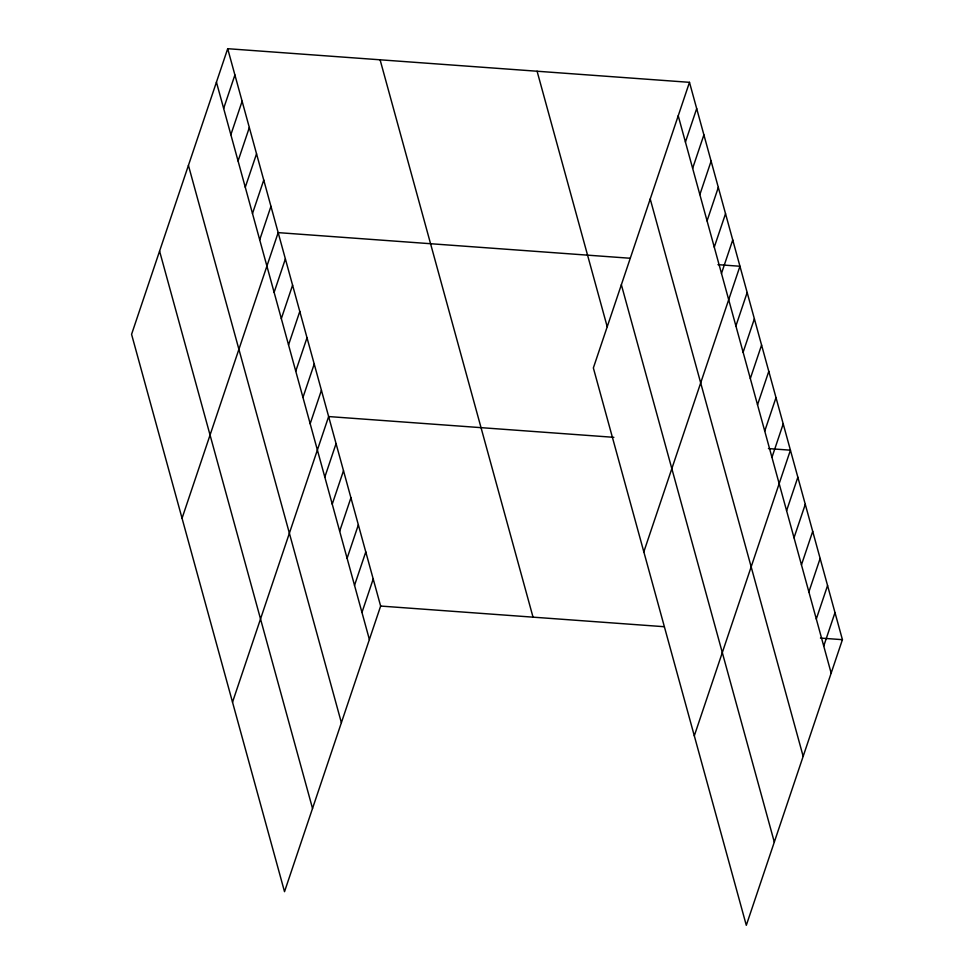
<?xml version="1.0" encoding="UTF-8"?>
<svg xmlns="http://www.w3.org/2000/svg" width="974" height="974" viewBox="0 0 974 974"><rect width="100%" height="100%" fill="white"/><g stroke="black" fill="none" stroke-linecap="round" stroke-linejoin="round"><path stroke-width="1.46" d="M227.697 48.7L131.575 334.326L284.518 891.673L380.639 606.059L227.697 48.7L689.482 82.327L842.425 639.674L746.303 925.3L593.361 367.941L689.482 82.327M223.655 108.431L234.904 74.974M230.862 134.704L242.124 101.247M238.07 160.978L249.332 127.521M245.278 187.252L256.539 153.807M252.497 213.525L263.747 180.08M259.705 239.811L270.955 206.354M182.053 518.253L278.174 232.628L630.056 258.244M274.12 292.358L285.382 258.901M281.328 318.632L292.59 285.175M288.548 344.906L299.797 311.449M295.755 371.179L307.017 337.734M302.963 397.453L314.225 364.008M310.17 423.739L321.432 390.282M232.518 702.181L328.64 416.555L613.876 437.326M324.817 477.077L336.067 443.62M332.244 504.155L343.505 470.698M339.67 531.22L350.932 497.775M347.097 558.297L358.359 524.84M354.524 585.362L365.786 551.917M361.963 612.439L373.212 578.982M685.428 142.046L696.69 108.601M692.636 168.332L703.898 134.875M699.856 194.605L711.105 161.148M707.063 220.879L718.313 187.422M714.271 247.153L725.533 213.696M721.478 273.426L732.74 239.969M643.826 551.868L739.948 266.255L717.972 264.648M735.906 325.973L747.155 292.529M743.113 352.259L754.375 318.802M750.321 378.533L761.583 345.076M757.529 404.807L768.79 371.35M764.748 431.08L775.998 397.623M771.956 457.354L783.206 423.897M694.304 735.796L790.425 450.183L768.437 448.576M786.59 510.705L797.852 477.248M794.017 537.77L805.279 504.325M801.456 564.847L812.706 531.39M808.883 591.912L820.132 558.467M816.309 618.989L827.571 585.532M823.736 646.066L834.998 612.609M380.639 606.059L664.378 626.72M820.449 638.08L842.425 639.674M678.221 115.772L831.163 673.131M650.218 198.988L803.16 756.348M621.363 284.725L774.306 842.084M537.088 71.224L607.192 326.68M380.091 59.791L533.034 617.151M216.435 82.157L369.389 639.504M188.432 165.373L341.387 722.72M159.578 251.109L312.532 808.457"/></g></svg>
